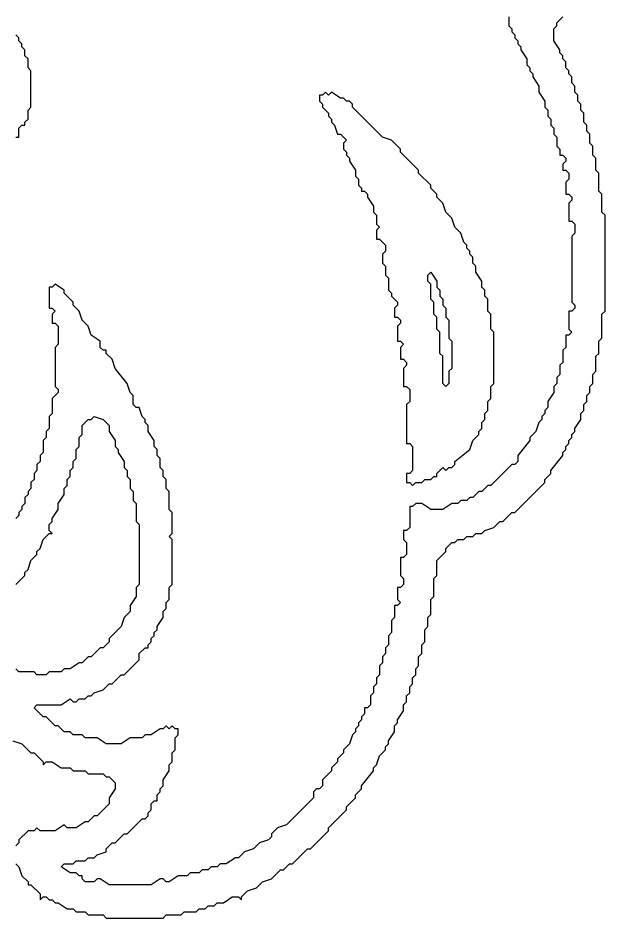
# Model space of a CAD drawing. Header units: millimetres. Extents: x 2 to 58.7, y 4.1 to 84.
# Drawn here: x 46.82 to 58.66, y 17.03 to 35.19 of the extents above; entities that cross this region are included whole.
import ezdxf

# ---------------------------------------------------------------- set-up
doc = ezdxf.new("R2010")
doc.units = ezdxf.units.MM
doc.layers.add('RAISED_METAL', color=7, linetype='Continuous')

msp = doc.modelspace()

# ---------------------------------------------------------------- linework, layer by layer
at = {"layer": 'RAISED_METAL'}
for points in [[(56.72, 35.212), (56.72, 35.03), (56.781, 34.97), (56.781, 34.909), (56.842, 34.848), (56.842, 34.788), (56.902, 34.727), (56.902, 34.667), (56.963, 34.606), (56.963, 34.545), (57.084, 34.364), (57.084, 34.242), (57.145, 34.182), (57.145, 34.121), (57.205, 34.061), (57.205, 34), (57.326, 33.818), (57.326, 33.697), (57.448, 33.515), (57.448, 33.394), (57.508, 33.333), (57.508, 33.212), (57.569, 33.152), (57.569, 33.03), (57.629, 32.97), (57.629, 32.848), (57.69, 32.788), (57.69, 32.606), (57.751, 32.545), (57.751, 32.424), (57.811, 32.424), (57.872, 32.364), (57.872, 32.303), (57.811, 32.242), (57.811, 32.121), (57.872, 32.121), (57.932, 32.061), (57.932, 31.939), (57.872, 31.879), (57.872, 31.636), (57.932, 31.636), (57.993, 31.576), (57.993, 31.515), (57.932, 31.455), (57.932, 31.091), (57.993, 31.091), (58.054, 31.03), (58.054, 30.848), (57.993, 30.788), (57.993, 29.455), (58.054, 29.394), (58.054, 29.333), (57.993, 29.273), (57.932, 29.273), (57.932, 28.909), (57.993, 28.848), (57.932, 28.788), (57.872, 28.788), (57.872, 28.545), (57.811, 28.485), (57.811, 28.242), (57.751, 28.182), (57.751, 28), (57.69, 27.939), (57.69, 27.818), (57.629, 27.758), (57.629, 27.636), (57.508, 27.455), (57.508, 27.333), (57.448, 27.273), (57.448, 27.212), (57.387, 27.152), (57.387, 27.091), (57.326, 27.03), (57.266, 26.848), (57.145, 26.727), (57.145, 26.667), (56.902, 26.364), (56.902, 26.242), (56.842, 26.182), (56.781, 26.182), (56.357, 25.758), (56.296, 25.758), (56.175, 25.636), (56.114, 25.636), (55.993, 25.515), (55.933, 25.515), (55.872, 25.455), (55.751, 25.455), (55.69, 25.394), (55.569, 25.394), (55.387, 25.273), (55.145, 25.273), (54.963, 25.394), (54.842, 25.394), (54.781, 25.333), (54.721, 25.333), (54.721, 24.909), (54.66, 24.848), (54.599, 24.848), (54.599, 24.667), (54.66, 24.606), (54.66, 24.364), (54.599, 24.303), (54.539, 24.303), (54.539, 23.939), (54.599, 23.879), (54.599, 23.758), (54.539, 23.697), (54.478, 23.697), (54.478, 23.455), (54.539, 23.394), (54.478, 23.333), (54.418, 23.333), (54.418, 23.091), (54.357, 23.03), (54.357, 22.788), (54.296, 22.727), (54.296, 22.545), (54.236, 22.485), (54.236, 22.364), (54.175, 22.303), (54.175, 22.182), (54.115, 22.121), (54.115, 21.939), (54.054, 21.879), (54.054, 21.758), (53.993, 21.697), (53.993, 21.576), (53.933, 21.515), (53.933, 21.333), (53.872, 21.273), (53.812, 21.273), (53.812, 21.152), (53.751, 21.091), (53.751, 21.03), (53.69, 20.97), (53.69, 20.909), (53.63, 20.848), (53.63, 20.788), (53.569, 20.727), (53.509, 20.545), (53.387, 20.424), (53.387, 20.364), (53.266, 20.242), (53.266, 20.182), (53.145, 20.061), (53.145, 20), (52.963, 19.818), (52.963, 19.697), (52.903, 19.636), (52.842, 19.636), (52.781, 19.576), (52.781, 19.455), (52.236, 18.909), (52.054, 18.848), (51.933, 18.727), (51.933, 18.667), (51.873, 18.606), (51.691, 18.545), (51.57, 18.424), (51.388, 18.364), (51.267, 18.242), (51.206, 18.242), (51.024, 18.121), (50.903, 18.121), (50.842, 18.061), (50.721, 18.061), (50.661, 18), (50.539, 18), (50.479, 17.939), (50.297, 17.939), (50.236, 17.879), (50.055, 17.879), (49.873, 17.758), (49.812, 17.758), (49.752, 17.818), (49.691, 17.818), (49.509, 17.697), (48.661, 17.697), (48.479, 17.818), (48.418, 17.818), (48.358, 17.758), (48.176, 17.758), (48.115, 17.818), (48.115, 17.879), (48.055, 17.879), (47.994, 17.939), (47.873, 17.939), (47.691, 18.061), (47.752, 18.121), (47.934, 18.121), (47.994, 18.182), (48.176, 18.182), (48.237, 18.242), (48.358, 18.242), (48.418, 18.303), (48.6, 18.364), (48.6, 18.424), (48.721, 18.545), (48.782, 18.545), (48.964, 18.727), (49.024, 18.727), (49.327, 19.03), (49.388, 19.03), (49.449, 19.091), (49.449, 19.152), (49.509, 19.212), (49.509, 19.333), (49.57, 19.394), (49.63, 19.394), (49.63, 19.515), (49.691, 19.576), (49.691, 19.636), (49.752, 19.697), (49.752, 19.818), (49.873, 20), (49.873, 20.121), (49.933, 20.182), (49.933, 20.364), (49.994, 20.424), (49.994, 20.667), (50.055, 20.727), (50.055, 20.848), (49.994, 20.848), (49.933, 20.909), (49.873, 20.848), (49.812, 20.909), (49.752, 20.848), (49.691, 20.848), (49.509, 20.727), (49.388, 20.727), (49.327, 20.667), (49.085, 20.667), (48.903, 20.545), (48.6, 20.545), (48.418, 20.667), (48.176, 20.667), (48.115, 20.727), (47.934, 20.727), (47.873, 20.788), (47.752, 20.788), (47.631, 20.909), (47.57, 20.909), (47.388, 21.091), (47.328, 21.091), (47.146, 21.273), (47.206, 21.333), (47.691, 21.333), (47.873, 21.455), (47.934, 21.394), (47.994, 21.394), (48.055, 21.455), (48.176, 21.455), (48.237, 21.515), (48.297, 21.515), (48.358, 21.576), (48.54, 21.636), (48.661, 21.758), (48.721, 21.758), (48.903, 21.939), (48.964, 21.939), (49.267, 22.242), (49.267, 22.364), (49.388, 22.485), (49.449, 22.485), (49.449, 22.545), (49.509, 22.606), (49.509, 22.667), (49.57, 22.727), (49.57, 22.788), (49.63, 22.848), (49.63, 22.909), (49.752, 23.091), (49.752, 23.212), (49.812, 23.273), (49.812, 23.394), (49.873, 23.455), (49.873, 23.697), (49.933, 23.758), (49.933, 24.667), (49.873, 24.727), (49.933, 24.788), (49.933, 25.212), (49.873, 25.273), (49.873, 25.636), (49.812, 25.697), (49.812, 25.879), (49.752, 25.939), (49.752, 26.061), (49.691, 26.121), (49.691, 26.303), (49.63, 26.364), (49.63, 26.485), (49.57, 26.545), (49.57, 26.667), (49.449, 26.848), (49.449, 26.97), (49.388, 27.03), (49.388, 27.091), (49.327, 27.152), (49.267, 27.333), (49.206, 27.333), (49.146, 27.394), (49.146, 27.576), (49.085, 27.636), (49.024, 27.818), (48.782, 28.121), (48.721, 28.303), (48.6, 28.424), (48.6, 28.485), (48.54, 28.485), (48.479, 28.545), (48.479, 28.667), (48.297, 28.788), (48.237, 28.97), (48.115, 29.091), (48.055, 29.273), (47.934, 29.394), (47.934, 29.455), (47.752, 29.636), (47.752, 29.697), (47.57, 29.818), (47.509, 29.758), (47.449, 29.758), (47.449, 29.333), (47.509, 29.333), (47.57, 29.273), (47.509, 29.212), (47.509, 29.03), (47.57, 29.03), (47.631, 28.97), (47.631, 28.606), (47.57, 28.545), (47.57, 27.758), (47.631, 27.697), (47.631, 27.636), (47.509, 27.515), (47.509, 27.212), (47.449, 27.152), (47.449, 26.909), (47.388, 26.848), (47.388, 26.727), (47.328, 26.667), (47.328, 26.424), (47.267, 26.364), (47.267, 26.242), (47.206, 26.182), (47.206, 26.061), (47.146, 26), (47.146, 25.879), (47.085, 25.818), (47.085, 25.697), (47.025, 25.636), (47.025, 25.576), (46.964, 25.515), (46.964, 25.394), (46.903, 25.333), (46.903, 25.273), (46.843, 25.212), (46.843, 25.152), (46.782, 25.091)], [(46.782, 18.121), (46.843, 18.061), (46.903, 17.879), (47.025, 17.758), (47.025, 17.697), (47.085, 17.697), (47.267, 17.515), (47.267, 17.394), (47.328, 17.455), (47.388, 17.455), (47.449, 17.394), (47.509, 17.394), (47.57, 17.333), (47.631, 17.333), (47.812, 17.212), (47.934, 17.212), (47.994, 17.152), (48.176, 17.152), (48.237, 17.091), (48.54, 17.091), (48.6, 17.03), (49.752, 17.03), (49.812, 17.091), (50.115, 17.091), (50.176, 17.152), (50.418, 17.152), (50.479, 17.212), (50.6, 17.212), (50.661, 17.273), (50.782, 17.273), (50.842, 17.333), (50.964, 17.333), (51.145, 17.455), (51.267, 17.455), (51.327, 17.394), (51.327, 17.455), (51.448, 17.576), (51.63, 17.636), (51.751, 17.758), (51.933, 17.818), (52.115, 18), (52.176, 18), (52.297, 18.121), (52.357, 18.121), (52.66, 18.424), (52.721, 18.424), (53.084, 18.788), (53.084, 18.848), (53.448, 19.212), (53.448, 19.273), (53.63, 19.455), (53.63, 19.515), (53.751, 19.636), (53.751, 19.697), (53.993, 20), (53.993, 20.061), (54.054, 20.121), (54.115, 20.303), (54.236, 20.424), (54.236, 20.485), (54.296, 20.545), (54.296, 20.606), (54.418, 20.788), (54.418, 20.909), (54.478, 20.97), (54.478, 21.03), (54.599, 21.212), (54.599, 21.333), (54.66, 21.394), (54.66, 21.515), (54.721, 21.576), (54.721, 21.697), (54.781, 21.758), (54.781, 21.879), (54.842, 21.939), (54.842, 22.061), (54.902, 22.121), (54.902, 22.303), (54.963, 22.364), (54.963, 22.545), (55.024, 22.606), (55.024, 22.848), (55.084, 22.909), (55.084, 23.091), (55.145, 23.152), (55.145, 23.455), (55.205, 23.515), (55.205, 23.879), (55.266, 23.939), (55.266, 24.242), (55.448, 24.424), (55.448, 24.485), (55.569, 24.606), (55.63, 24.606), (55.69, 24.667), (55.811, 24.667), (55.872, 24.727), (55.993, 24.727), (56.054, 24.788), (56.175, 24.788), (56.236, 24.848), (56.417, 24.909), (56.539, 25.03), (56.599, 25.03), (56.781, 25.212), (56.842, 25.212), (57.448, 25.818), (57.448, 25.879), (57.569, 26), (57.569, 26.061), (57.811, 26.364), (57.811, 26.424), (57.872, 26.485), (57.872, 26.545), (57.932, 26.606), (57.932, 26.667), (57.993, 26.727), (57.993, 26.788), (58.054, 26.848), (58.054, 26.909), (58.175, 27.091), (58.175, 27.212), (58.235, 27.273), (58.235, 27.394), (58.296, 27.455), (58.296, 27.576), (58.357, 27.636), (58.357, 27.758), (58.417, 27.818), (58.417, 28), (58.478, 28.061), (58.478, 28.364), (58.538, 28.424), (58.538, 28.667), (58.599, 28.727), (58.599, 29.212), (58.66, 29.273), (58.66, 31.212), (58.599, 31.273), (58.599, 31.636), (58.538, 31.697), (58.538, 32.061), (58.478, 32.121), (58.478, 32.364), (58.417, 32.424), (58.417, 32.606), (58.357, 32.667), (58.357, 32.848), (58.296, 32.909), (58.296, 33.03), (58.235, 33.091), (58.235, 33.273), (58.175, 33.333), (58.175, 33.455), (58.114, 33.515), (58.114, 33.636), (58.054, 33.697), (58.054, 33.818), (57.993, 33.879), (57.993, 34), (57.932, 34.061), (57.932, 34.121), (57.872, 34.182), (57.872, 34.303), (57.811, 34.364), (57.811, 34.424), (57.751, 34.485), (57.751, 34.545), (57.629, 34.727), (57.629, 34.97), (57.69, 35.03), (57.69, 35.091), (57.811, 35.212)], [(46.782, 32.788), (46.843, 32.788), (46.843, 32.97), (46.903, 33.03), (46.964, 33.03), (46.964, 33.091), (47.025, 33.152), (47.025, 33.333), (47.085, 33.394), (47.085, 34.121), (47.025, 34.182), (47.025, 34.364), (46.964, 34.424), (46.964, 34.545), (46.903, 34.606), (46.903, 34.667), (46.843, 34.727), (46.843, 34.788), (46.782, 34.848)], [(46.782, 23.758), (46.964, 23.939), (46.964, 24), (47.025, 24.061), (47.085, 24.242), (47.206, 24.364), (47.206, 24.424), (47.267, 24.485), (47.328, 24.667), (47.449, 24.788), (47.509, 24.788), (47.449, 24.848), (47.449, 24.97), (47.509, 25.03), (47.509, 25.091), (47.631, 25.273), (47.631, 25.394), (47.752, 25.576), (47.752, 25.697), (47.812, 25.758), (47.812, 25.879), (47.873, 25.939), (47.873, 26.061), (47.934, 26.121), (47.934, 26.242), (47.994, 26.303), (47.994, 26.485), (48.055, 26.545), (48.055, 26.727), (48.115, 26.788), (48.115, 26.97), (48.237, 27.091), (48.297, 27.091), (48.358, 27.152), (48.54, 27.091), (48.661, 26.97), (48.661, 26.848), (48.782, 26.667), (48.782, 26.545), (48.843, 26.485), (48.843, 26.424), (48.964, 26.242), (48.964, 26.121), (49.024, 26.061), (49.024, 25.939), (49.085, 25.879), (49.085, 25.697), (49.146, 25.636), (49.146, 25.455), (49.206, 25.394), (49.206, 25.03), (49.267, 24.97), (49.267, 23.758), (49.206, 23.697), (49.206, 23.515), (49.085, 23.333), (49.085, 23.212), (48.964, 23.091), (48.903, 22.909), (48.661, 22.667), (48.661, 22.606), (48.54, 22.485), (48.479, 22.485), (48.297, 22.303), (48.237, 22.303), (48.115, 22.182), (48.055, 22.182), (47.873, 22.061), (47.752, 22.061), (47.691, 22), (47.449, 22), (47.388, 21.939), (47.206, 21.939), (47.146, 22), (46.843, 22), (46.782, 22.061)], [(46.722, 20.606), (46.903, 20.545), (47.085, 20.364), (47.146, 20.364), (47.328, 20.182), (47.328, 20.121), (47.388, 20.182), (47.509, 20.182), (47.691, 20.061), (47.873, 20.061), (47.934, 20), (48.176, 20), (48.237, 19.939), (48.54, 19.939), (48.6, 19.879), (48.661, 19.879), (48.782, 19.758), (48.782, 19.636), (48.661, 19.455), (48.661, 19.333), (48.418, 19.091), (48.358, 19.091), (48.237, 18.97), (48.176, 18.97), (47.994, 18.848), (47.812, 18.848), (47.752, 18.909), (47.57, 18.788), (47.267, 18.788), (47.206, 18.848), (47.146, 18.788), (47.025, 18.788), (46.843, 18.606), (46.843, 18.545), (46.782, 18.485)]]:
    msp.add_lwpolyline(points, dxfattribs=at)
for points in [[(53.024, 33.697), (52.963, 33.636), (52.903, 33.636), (52.903, 33.515), (52.963, 33.455), (52.963, 33.394), (53.084, 33.273), (53.084, 33.212), (53.145, 33.152), (53.145, 33.091), (53.206, 33.03), (53.266, 32.848), (53.327, 32.848), (53.448, 32.727), (53.387, 32.667), (53.387, 32.545), (53.448, 32.485), (53.448, 32.424), (53.509, 32.364), (53.509, 32.303), (53.63, 32.121), (53.63, 32), (53.69, 31.939), (53.69, 31.818), (53.751, 31.758), (53.751, 31.697), (53.812, 31.697), (53.872, 31.636), (53.872, 31.576), (53.993, 31.394), (53.993, 31.273), (54.054, 31.212), (54.054, 31.03), (54.115, 30.97), (54.054, 30.909), (54.054, 30.727), (54.115, 30.727), (54.236, 30.606), (54.236, 30.485), (54.175, 30.424), (54.175, 30.242), (54.236, 30.182), (54.236, 30), (54.296, 29.939), (54.296, 29.697), (54.357, 29.636), (54.357, 29.576), (54.478, 29.455), (54.478, 29.394), (54.418, 29.333), (54.418, 29.152), (54.478, 29.152), (54.539, 29.091), (54.539, 29.03), (54.478, 28.97), (54.478, 28.667), (54.539, 28.667), (54.599, 28.606), (54.539, 28.545), (54.539, 28.303), (54.599, 28.303), (54.66, 28.242), (54.66, 28.182), (54.599, 28.121), (54.599, 27.758), (54.66, 27.758), (54.721, 27.697), (54.721, 27.455), (54.66, 27.394), (54.66, 26.606), (54.721, 26.606), (54.781, 26.545), (54.781, 26.061), (54.721, 26), (54.66, 26), (54.66, 25.818), (54.721, 25.818), (54.781, 25.758), (54.842, 25.818), (54.963, 25.818), (55.024, 25.879), (55.145, 25.879), (55.205, 25.939), (55.266, 25.939), (55.266, 26), (55.387, 26.121), (55.448, 26.061), (55.508, 26.121), (55.569, 26.121), (55.63, 26.182), (55.63, 26.242), (55.933, 26.485), (55.993, 26.667), (56.114, 26.788), (56.114, 26.848), (56.175, 26.909), (56.175, 27.03), (56.236, 27.091), (56.236, 27.212), (56.296, 27.273), (56.296, 27.455), (56.357, 27.515), (56.357, 27.758), (56.417, 27.818), (56.417, 28.848), (56.357, 28.909), (56.357, 29.212), (56.296, 29.273), (56.296, 29.515), (56.236, 29.576), (56.236, 29.697), (56.175, 29.758), (56.175, 29.879), (56.054, 30.061), (56.054, 30.182), (55.993, 30.242), (55.993, 30.364), (55.933, 30.424), (55.933, 30.485), (55.872, 30.545), (55.872, 30.606), (55.811, 30.667), (55.751, 30.848), (55.63, 30.97), (55.569, 31.152), (55.448, 31.273), (55.387, 31.455), (55.266, 31.576), (55.266, 31.636), (55.145, 31.758), (55.145, 31.818), (54.902, 32.061), (54.902, 32.121), (54.539, 32.485), (54.539, 32.545), (54.357, 32.727), (54.175, 32.788), (53.569, 33.394), (53.569, 33.455), (53.509, 33.515), (53.448, 33.515), (53.387, 33.576), (53.327, 33.576), (53.145, 33.697), (53.084, 33.636)], [(55.145, 30.061), (55.266, 29.879), (55.266, 29.758), (55.327, 29.697), (55.327, 29.576), (55.387, 29.515), (55.387, 29.394), (55.448, 29.333), (55.448, 29.152), (55.508, 29.091), (55.508, 28.727), (55.569, 28.667), (55.569, 28.121), (55.508, 28.061), (55.508, 27.818), (55.448, 27.758), (55.387, 27.818), (55.387, 28.364), (55.327, 28.424), (55.327, 28.848), (55.266, 28.909), (55.266, 29.152), (55.205, 29.212), (55.205, 29.455), (55.145, 29.515), (55.145, 29.818), (55.084, 29.879), (55.084, 30)]]:
    msp.add_lwpolyline(points, close=True, dxfattribs=at)

doc.saveas('drawing.dxf')
